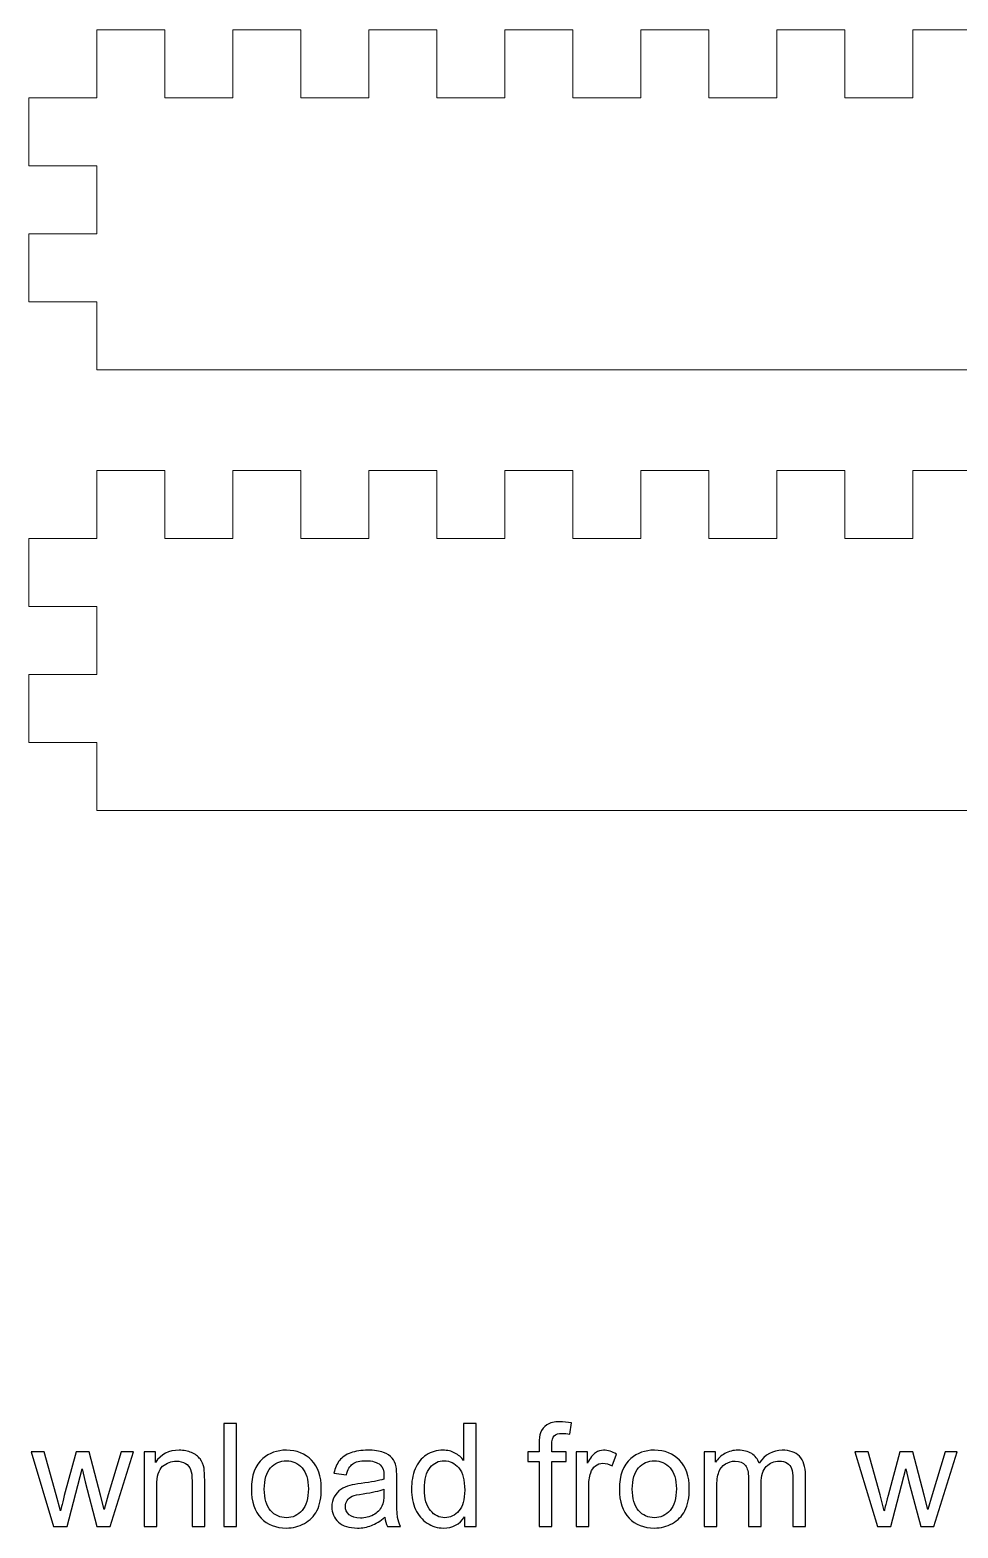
# Model space of a CAD drawing. Header units: millimetres. Extents: x -249 to 242, y -172 to 147.
# Drawn here: x 51.4 to 106, y -171.8 to -83.6 of the extents above; entities that cross this region are included whole.
import ezdxf

# ---------------------------------------------------------------- set-up
doc = ezdxf.new("R2010")
doc.units = ezdxf.units.MM
doc.header["$MEASUREMENT"] = 0
doc.layers.add('Layer 1', color=7, linetype='Continuous')

msp = doc.modelspace()

# ---------------------------------------------------------------- linework, layer by layer
at = {"layer": 'Layer 1', "color": 250, "lineweight": 20}
for points in [[(63.3552, -83.6462), (63.3552, -83.6462), (67.3552, -83.6462), (67.3552, -83.6462), (67.3552, -83.6462), (67.3552, -83.6462), (67.3552, -87.6462), (67.3552, -87.6462), (67.3552, -87.6462), (67.3552, -87.6462), (71.3552, -87.6462), (71.3552, -87.6462), (71.3552, -87.6462), (71.3552, -87.6462), (71.3552, -83.6462), (71.3552, -83.6462), (71.3552, -83.6462), (71.3552, -83.6462), (75.3552, -83.6462), (75.3552, -83.6462), (75.3552, -83.6462), (75.3552, -83.6462), (75.3552, -87.6462), (75.3552, -87.6462), (75.3552, -87.6462), (75.3552, -87.6462), (79.3552, -87.6462), (79.3552, -87.6462), (79.3552, -87.6462), (79.3552, -87.6462), (79.3552, -83.6462), (79.3552, -83.6462), (79.3552, -83.6462), (79.3552, -83.6462), (83.3552, -83.6462), (83.3552, -83.6462), (83.3552, -83.6462), (83.3552, -83.6462), (83.3552, -87.6462), (83.3552, -87.6462), (83.3552, -87.6462), (83.3552, -87.6462), (87.3552, -87.6462), (87.3552, -87.6462), (87.3552, -87.6462), (87.3552, -87.6462), (87.3552, -83.6462), (87.3552, -83.6462), (87.3552, -83.6462), (87.3552, -83.6462), (91.3552, -83.6462), (91.3552, -83.6462), (91.3552, -83.6462), (91.3552, -83.6462), (91.3552, -87.6462), (91.3552, -87.6462), (91.3552, -87.6462), (91.3552, -87.6462), (95.3552, -87.6462), (95.3552, -87.6462), (95.3552, -87.6462), (95.3552, -87.6462), (95.3552, -83.6462), (95.3552, -83.6462), (95.3552, -83.6462), (95.3552, -83.6462), (99.3552, -83.6462), (99.3552, -83.6462), (99.3552, -83.6462), (99.3552, -83.6462), (99.3552, -87.6462), (99.3552, -87.6462), (99.3552, -87.6462), (99.3552, -87.6462), (103.3552, -87.6462), (103.3552, -87.6462), (103.3552, -87.6462), (103.3552, -87.6462), (103.3552, -83.6462), (103.3552, -83.6462), (103.3552, -83.6462), (103.3552, -83.6462), (107.3552, -83.6462), (107.3552, -83.6462), (107.3552, -83.6462), (107.3552, -83.6462), (107.3552, -87.6462), (107.3552, -87.6462), (107.3552, -87.6462), (107.3552, -87.6462), (111.3552, -87.6462), (111.3552, -87.6462), (111.3552, -87.6462), (111.3552, -87.6462), (111.3552, -83.6462), (111.3552, -83.6462), (111.3552, -83.6462), (111.3552, -83.6462), (115.3552, -83.6462), (115.3552, -83.6462), (115.3552, -83.6462), (115.3552, -83.6462), (115.3552, -87.6462), (115.3552, -87.6462), (115.3552, -87.6462), (115.3552, -87.6462), (119.3552, -87.6462), (119.3552, -87.6462), (119.3552, -87.6462), (119.3552, -87.6462), (119.3552, -83.6462), (119.3552, -83.6462), (119.3552, -83.6462), (119.3552, -83.6462), (123.3552, -83.6462), (123.3552, -83.6462), (123.3552, -83.6462), (123.3552, -83.6462), (123.3552, -87.6462), (123.3552, -87.6462), (123.3552, -87.6462), (123.3552, -87.6462), (127.3552, -87.6462), (127.3552, -87.6462), (127.3552, -87.6462), (127.3552, -87.6462), (127.3552, -83.6462), (127.3552, -83.6462), (127.3552, -83.6462), (127.3552, -83.6462), (131.3552, -83.6462), (131.3552, -83.6462), (131.3552, -83.6462), (131.3552, -83.6462), (131.3552, -87.6462), (131.3552, -87.6462), (131.3552, -87.6462), (131.3552, -87.6462), (135.3552, -87.6462), (135.3552, -87.6462), (135.3552, -87.6462), (135.3552, -87.6462), (135.3552, -83.6462), (135.3552, -83.6462), (135.3552, -83.6462), (135.3552, -83.6462), (139.3552, -83.6462), (139.3552, -83.6462), (139.3552, -83.6462), (139.3552, -83.6462), (139.3552, -87.6462), (139.3552, -87.6462), (139.3552, -87.6462), (139.3552, -87.6462), (143.3552, -87.6462), (143.3552, -87.6462), (143.3552, -87.6462), (143.3552, -87.6462), (143.3552, -83.6462), (143.3552, -83.6462), (143.3552, -83.6462), (143.3552, -83.6462), (147.3552, -83.6462), (147.3552, -83.6462), (147.3552, -83.6462), (147.3552, -83.6462), (147.3552, -87.6462), (147.3552, -87.6462), (147.3552, -87.6462), (147.3552, -87.6462), (151.3552, -87.6462), (151.3552, -87.6462), (151.3552, -87.6462), (151.3552, -87.6462), (151.3552, -83.6462), (151.3552, -83.6462), (151.3552, -83.6462), (151.3552, -83.6462), (155.3552, -83.6462), (155.3552, -83.6462), (155.3552, -83.6462), (155.3552, -83.6462), (155.3552, -87.6462), (155.3552, -87.6462), (155.3552, -87.6462), (155.3552, -87.6462), (155.3552, -91.6462), (155.3552, -91.6462), (155.3552, -91.6462), (155.3552, -91.6462), (151.3552, -91.6462), (151.3552, -91.6462), (151.3552, -91.6462), (151.3552, -91.6462), (151.3552, -95.6462), (151.3552, -95.6462), (151.3552, -95.6462), (151.3552, -95.6462), (155.3552, -95.6462), (155.3552, -95.6462), (155.3552, -95.6462), (155.3552, -95.6462), (155.3552, -99.6462), (155.3552, -99.6462), (155.3552, -99.6462), (155.3552, -99.6462), (151.3552, -99.6462), (151.3552, -99.6462), (151.3552, -99.6462), (151.3552, -99.6462), (151.3552, -103.6462), (151.3552, -103.6462), (151.3552, -103.6462), (151.3552, -103.6462), (55.3552, -103.6462), (55.3552, -103.6462), (55.3552, -103.6462), (55.3552, -103.6462), (55.3552, -99.6462), (55.3552, -99.6462), (55.3552, -99.6462), (55.3552, -99.6462), (51.3552, -99.6462), (51.3552, -99.6462), (51.3552, -99.6462), (51.3552, -99.6462), (51.3552, -95.6462), (51.3552, -95.6462), (51.3552, -95.6462), (51.3552, -95.6462), (55.3552, -95.6462), (55.3552, -95.6462), (55.3552, -95.6462), (55.3552, -95.6462), (55.3552, -91.6462), (55.3552, -91.6462), (55.3552, -91.6462), (55.3552, -91.6462), (51.3552, -91.6462), (51.3552, -91.6462), (51.3552, -91.6462), (51.3552, -91.6462), (51.3552, -87.6462), (51.3552, -87.6462), (51.3552, -87.6462), (51.3552, -87.6462), (55.3552, -87.6462), (55.3552, -87.6462), (55.3552, -87.6462), (55.3552, -87.6462), (55.3552, -83.6462), (55.3552, -83.6462), (55.3552, -83.6462), (55.3552, -83.6462), (59.3552, -83.6462), (59.3552, -83.6462), (59.3552, -83.6462), (59.3552, -83.6462), (59.3552, -87.6462), (59.3552, -87.6462), (59.3552, -87.6462), (59.3552, -87.6462), (63.3552, -87.6462), (63.3552, -87.6462), (63.3552, -87.6462), (63.3552, -87.6462), (63.3552, -83.6462), (63.3552, -83.6462)], [(63.3552, -109.5754), (63.3552, -109.5754), (67.3552, -109.5754), (67.3552, -109.5754), (67.3552, -109.5754), (67.3552, -109.5754), (67.3552, -113.5754), (67.3552, -113.5754), (67.3552, -113.5754), (67.3552, -113.5754), (71.3552, -113.5754), (71.3552, -113.5754), (71.3552, -113.5754), (71.3552, -113.5754), (71.3552, -109.5754), (71.3552, -109.5754), (71.3552, -109.5754), (71.3552, -109.5754), (75.3552, -109.5754), (75.3552, -109.5754), (75.3552, -109.5754), (75.3552, -109.5754), (75.3552, -113.5754), (75.3552, -113.5754), (75.3552, -113.5754), (75.3552, -113.5754), (79.3552, -113.5754), (79.3552, -113.5754), (79.3552, -113.5754), (79.3552, -113.5754), (79.3552, -109.5754), (79.3552, -109.5754), (79.3552, -109.5754), (79.3552, -109.5754), (83.3552, -109.5754), (83.3552, -109.5754), (83.3552, -109.5754), (83.3552, -109.5754), (83.3552, -113.5754), (83.3552, -113.5754), (83.3552, -113.5754), (83.3552, -113.5754), (87.3552, -113.5754), (87.3552, -113.5754), (87.3552, -113.5754), (87.3552, -113.5754), (87.3552, -109.5754), (87.3552, -109.5754), (87.3552, -109.5754), (87.3552, -109.5754), (91.3552, -109.5754), (91.3552, -109.5754), (91.3552, -109.5754), (91.3552, -109.5754), (91.3552, -113.5754), (91.3552, -113.5754), (91.3552, -113.5754), (91.3552, -113.5754), (95.3552, -113.5754), (95.3552, -113.5754), (95.3552, -113.5754), (95.3552, -113.5754), (95.3552, -109.5754), (95.3552, -109.5754), (95.3552, -109.5754), (95.3552, -109.5754), (99.3552, -109.5754), (99.3552, -109.5754), (99.3552, -109.5754), (99.3552, -109.5754), (99.3552, -113.5754), (99.3552, -113.5754), (99.3552, -113.5754), (99.3552, -113.5754), (103.3552, -113.5754), (103.3552, -113.5754), (103.3552, -113.5754), (103.3552, -113.5754), (103.3552, -109.5754), (103.3552, -109.5754), (103.3552, -109.5754), (103.3552, -109.5754), (107.3552, -109.5754), (107.3552, -109.5754), (107.3552, -109.5754), (107.3552, -109.5754), (107.3552, -113.5754), (107.3552, -113.5754), (107.3552, -113.5754), (107.3552, -113.5754), (111.3552, -113.5754), (111.3552, -113.5754), (111.3552, -113.5754), (111.3552, -113.5754), (111.3552, -109.5754), (111.3552, -109.5754), (111.3552, -109.5754), (111.3552, -109.5754), (115.3552, -109.5754), (115.3552, -109.5754), (115.3552, -109.5754), (115.3552, -109.5754), (115.3552, -113.5754), (115.3552, -113.5754), (115.3552, -113.5754), (115.3552, -113.5754), (119.3552, -113.5754), (119.3552, -113.5754), (119.3552, -113.5754), (119.3552, -113.5754), (119.3552, -109.5754), (119.3552, -109.5754), (119.3552, -109.5754), (119.3552, -109.5754), (123.3552, -109.5754), (123.3552, -109.5754), (123.3552, -109.5754), (123.3552, -109.5754), (123.3552, -113.5754), (123.3552, -113.5754), (123.3552, -113.5754), (123.3552, -113.5754), (127.3552, -113.5754), (127.3552, -113.5754), (127.3552, -113.5754), (127.3552, -113.5754), (127.3552, -109.5754), (127.3552, -109.5754), (127.3552, -109.5754), (127.3552, -109.5754), (131.3552, -109.5754), (131.3552, -109.5754), (131.3552, -109.5754), (131.3552, -109.5754), (131.3552, -113.5754), (131.3552, -113.5754), (131.3552, -113.5754), (131.3552, -113.5754), (135.3552, -113.5754), (135.3552, -113.5754), (135.3552, -113.5754), (135.3552, -113.5754), (135.3552, -109.5754), (135.3552, -109.5754), (135.3552, -109.5754), (135.3552, -109.5754), (139.3552, -109.5754), (139.3552, -109.5754), (139.3552, -109.5754), (139.3552, -109.5754), (139.3552, -113.5754), (139.3552, -113.5754), (139.3552, -113.5754), (139.3552, -113.5754), (143.3552, -113.5754), (143.3552, -113.5754), (143.3552, -113.5754), (143.3552, -113.5754), (143.3552, -109.5754), (143.3552, -109.5754), (143.3552, -109.5754), (143.3552, -109.5754), (147.3552, -109.5754), (147.3552, -109.5754), (147.3552, -109.5754), (147.3552, -109.5754), (147.3552, -113.5754), (147.3552, -113.5754), (147.3552, -113.5754), (147.3552, -113.5754), (151.3552, -113.5754), (151.3552, -113.5754), (151.3552, -113.5754), (151.3552, -113.5754), (151.3552, -109.5754), (151.3552, -109.5754), (151.3552, -109.5754), (151.3552, -109.5754), (155.3552, -109.5754), (155.3552, -109.5754), (155.3552, -109.5754), (155.3552, -109.5754), (155.3552, -113.5754), (155.3552, -113.5754), (155.3552, -113.5754), (155.3552, -113.5754), (155.3552, -117.5754), (155.3552, -117.5754), (155.3552, -117.5754), (155.3552, -117.5754), (151.3552, -117.5754), (151.3552, -117.5754), (151.3552, -117.5754), (151.3552, -117.5754), (151.3552, -121.5754), (151.3552, -121.5754), (151.3552, -121.5754), (151.3552, -121.5754), (155.3552, -121.5754), (155.3552, -121.5754), (155.3552, -121.5754), (155.3552, -121.5754), (155.3552, -125.5754), (155.3552, -125.5754), (155.3552, -125.5754), (155.3552, -125.5754), (151.3552, -125.5754), (151.3552, -125.5754), (151.3552, -125.5754), (151.3552, -125.5754), (151.3552, -129.5754), (151.3552, -129.5754), (151.3552, -129.5754), (151.3552, -129.5754), (55.3552, -129.5754), (55.3552, -129.5754), (55.3552, -129.5754), (55.3552, -129.5754), (55.3552, -125.5754), (55.3552, -125.5754), (55.3552, -125.5754), (55.3552, -125.5754), (51.3552, -125.5754), (51.3552, -125.5754), (51.3552, -125.5754), (51.3552, -125.5754), (51.3552, -121.5754), (51.3552, -121.5754), (51.3552, -121.5754), (51.3552, -121.5754), (55.3552, -121.5754), (55.3552, -121.5754), (55.3552, -121.5754), (55.3552, -121.5754), (55.3552, -117.5754), (55.3552, -117.5754), (55.3552, -117.5754), (55.3552, -117.5754), (51.3552, -117.5754), (51.3552, -117.5754), (51.3552, -117.5754), (51.3552, -117.5754), (51.3552, -113.5754), (51.3552, -113.5754), (51.3552, -113.5754), (51.3552, -113.5754), (55.3552, -113.5754), (55.3552, -113.5754), (55.3552, -113.5754), (55.3552, -113.5754), (55.3552, -109.5754), (55.3552, -109.5754), (55.3552, -109.5754), (55.3552, -109.5754), (59.3552, -109.5754), (59.3552, -109.5754), (59.3552, -109.5754), (59.3552, -109.5754), (59.3552, -113.5754), (59.3552, -113.5754), (59.3552, -113.5754), (59.3552, -113.5754), (63.3552, -113.5754), (63.3552, -113.5754), (63.3552, -113.5754), (63.3552, -113.5754), (63.3552, -109.5754), (63.3552, -109.5754)]]:
    msp.add_open_spline(points, degree=3, knots=[0, 0, 0, 0, 0.0147059, 0.0147059, 0.0147059, 0.0147059, 0.0294118, 0.0294118, 0.0294118, 0.0294118, 0.0441176, 0.0441176, 0.0441176, 0.0441176, 0.0588235, 0.0588235, 0.0588235, 0.0588235, 0.0735294, 0.0735294, 0.0735294, 0.0735294, 0.0882353, 0.0882353, 0.0882353, 0.0882353, 0.1029412, 0.1029412, 0.1029412, 0.1029412, 0.1176471, 0.1176471, 0.1176471, 0.1176471, 0.1323529, 0.1323529, 0.1323529, 0.1323529, 0.1470588, 0.1470588, 0.1470588, 0.1470588, 0.1617647, 0.1617647, 0.1617647, 0.1617647, 0.1764706, 0.1764706, 0.1764706, 0.1764706, 0.1911765, 0.1911765, 0.1911765, 0.1911765, 0.2058824, 0.2058824, 0.2058824, 0.2058824, 0.2205882, 0.2205882, 0.2205882, 0.2205882, 0.2352941, 0.2352941, 0.2352941, 0.2352941, 0.25, 0.25, 0.25, 0.25, 0.2647059, 0.2647059, 0.2647059, 0.2647059, 0.2794118, 0.2794118, 0.2794118, 0.2794118, 0.2941176, 0.2941176, 0.2941176, 0.2941176, 0.3088235, 0.3088235, 0.3088235, 0.3088235, 0.3235294, 0.3235294, 0.3235294, 0.3235294, 0.3382353, 0.3382353, 0.3382353, 0.3382353, 0.3529412, 0.3529412, 0.3529412, 0.3529412, 0.3676471, 0.3676471, 0.3676471, 0.3676471, 0.3823529, 0.3823529, 0.3823529, 0.3823529, 0.3970588, 0.3970588, 0.3970588, 0.3970588, 0.4117647, 0.4117647, 0.4117647, 0.4117647, 0.4264706, 0.4264706, 0.4264706, 0.4264706, 0.4411765, 0.4411765, 0.4411765, 0.4411765, 0.4558824, 0.4558824, 0.4558824, 0.4558824, 0.4705882, 0.4705882, 0.4705882, 0.4705882, 0.4852941, 0.4852941, 0.4852941, 0.4852941, 0.5, 0.5, 0.5, 0.5, 0.5147059, 0.5147059, 0.5147059, 0.5147059, 0.5294118, 0.5294118, 0.5294118, 0.5294118, 0.5441176, 0.5441176, 0.5441176, 0.5441176, 0.5588235, 0.5588235, 0.5588235, 0.5588235, 0.5735294, 0.5735294, 0.5735294, 0.5735294, 0.5882353, 0.5882353, 0.5882353, 0.5882353, 0.6029412, 0.6029412, 0.6029412, 0.6029412, 0.6176471, 0.6176471, 0.6176471, 0.6176471, 0.6323529, 0.6323529, 0.6323529, 0.6323529, 0.6470588, 0.6470588, 0.6470588, 0.6470588, 0.6617647, 0.6617647, 0.6617647, 0.6617647, 0.6764706, 0.6764706, 0.6764706, 0.6764706, 0.6911765, 0.6911765, 0.6911765, 0.6911765, 0.7058824, 0.7058824, 0.7058824, 0.7058824, 0.7205882, 0.7205882, 0.7205882, 0.7205882, 0.7352941, 0.7352941, 0.7352941, 0.7352941, 0.75, 0.75, 0.75, 0.75, 0.7647059, 0.7647059, 0.7647059, 0.7647059, 0.7794118, 0.7794118, 0.7794118, 0.7794118, 0.7941176, 0.7941176, 0.7941176, 0.7941176, 0.8088235, 0.8088235, 0.8088235, 0.8088235, 0.8235294, 0.8235294, 0.8235294, 0.8235294, 0.8382353, 0.8382353, 0.8382353, 0.8382353, 0.8529412, 0.8529412, 0.8529412, 0.8529412, 0.8676471, 0.8676471, 0.8676471, 0.8676471, 0.8823529, 0.8823529, 0.8823529, 0.8823529, 0.8970588, 0.8970588, 0.8970588, 0.8970588, 0.9117647, 0.9117647, 0.9117647, 0.9117647, 0.9264706, 0.9264706, 0.9264706, 0.9264706, 0.9411765, 0.9411765, 0.9411765, 0.9411765, 0.9558824, 0.9558824, 0.9558824, 0.9558824, 0.9705882, 0.9705882, 0.9705882, 0.9705882, 1, 1, 1, 1], dxfattribs=at)
at = {"layer": 'Layer 1', "color": 250}
for points, knots in [([(62.8279, -171.6997), (62.8279, -171.6997), (62.8279, -165.6375), (62.8279, -165.6375), (62.8279, -165.6375), (62.8279, -165.6375), (63.5729, -165.6375), (63.5729, -165.6375), (63.5729, -165.6375), (63.5729, -165.6375), (63.5729, -171.6997), (63.5729, -171.6997), (63.5729, -171.6997), (63.5729, -171.6997), (62.8279, -171.6997), (62.8279, -171.6997)], [0, 0, 0, 0, 0.2, 0.2, 0.2, 0.2, 0.4, 0.4, 0.4, 0.4, 0.6, 0.6, 0.6, 0.6, 1, 1, 1, 1]), ([(76.9799, -171.6997), (76.9799, -171.6997), (76.9799, -171.1423), (76.9799, -171.1423), (76.9799, -171.1423), (76.702, -171.5755), (76.2927, -171.7928), (75.7523, -171.7928), (75.7523, -171.7928), (75.4023, -171.7928), (75.0806, -171.6969), (74.7885, -171.5036), (74.7885, -171.5036), (74.495, -171.3116), (74.2678, -171.0421), (74.1055, -170.6978), (74.1055, -170.6978), (73.9446, -170.3521), (73.8642, -169.9556), (73.8642, -169.5068), (73.8642, -169.5068), (73.8642, -169.0694), (73.9376, -168.6729), (74.0829, -168.3158), (74.0829, -168.3158), (74.2297, -167.9602), (74.4484, -167.6865), (74.7405, -167.4974), (74.7405, -167.4974), (75.0312, -167.3069), (75.3586, -167.2123), (75.7184, -167.2123), (75.7184, -167.2123), (75.9837, -167.2123), (76.2194, -167.2688), (76.4254, -167.3803), (76.4254, -167.3803), (76.6314, -167.4918), (76.7993, -167.6385), (76.9291, -167.8177), (76.9291, -167.8177), (76.9291, -167.8177), (76.9291, -165.6375), (76.9291, -165.6375), (76.9291, -165.6375), (76.9291, -165.6375), (77.6742, -165.6375), (77.6742, -165.6375), (77.6742, -165.6375), (77.6742, -165.6375), (77.6742, -171.6997), (77.6742, -171.6997), (77.6742, -171.6997), (77.6742, -171.6997), (76.9799, -171.6997), (76.9799, -171.6997)], [0, 0, 0, 0, 0.0666667, 0.0666667, 0.0666667, 0.0666667, 0.1333333, 0.1333333, 0.1333333, 0.1333333, 0.2, 0.2, 0.2, 0.2, 0.2666667, 0.2666667, 0.2666667, 0.2666667, 0.3333333, 0.3333333, 0.3333333, 0.3333333, 0.4, 0.4, 0.4, 0.4, 0.4666667, 0.4666667, 0.4666667, 0.4666667, 0.5333333, 0.5333333, 0.5333333, 0.5333333, 0.6, 0.6, 0.6, 0.6, 0.6666667, 0.6666667, 0.6666667, 0.6666667, 0.7333333, 0.7333333, 0.7333333, 0.7333333, 0.8, 0.8, 0.8, 0.8, 0.8666667, 0.8666667, 0.8666667, 0.8666667, 1, 1, 1, 1]), ([(81.3826, -171.6997), (81.3826, -171.6997), (81.3826, -167.8812), (81.3826, -167.8812), (81.3826, -167.8812), (81.3826, -167.8812), (80.7222, -167.8812), (80.7222, -167.8812), (80.7222, -167.8812), (80.7222, -167.8812), (80.7222, -167.3055), (80.7222, -167.3055), (80.7222, -167.3055), (80.7222, -167.3055), (81.3826, -167.3055), (81.3826, -167.3055), (81.3826, -167.3055), (81.3826, -167.3055), (81.3826, -166.8398), (81.3826, -166.8398), (81.3826, -166.8398), (81.3826, -166.5449), (81.408, -166.3262), (81.4602, -166.1836), (81.4602, -166.1836), (81.5322, -165.9917), (81.6564, -165.8351), (81.837, -165.7152), (81.837, -165.7152), (82.0162, -165.5952), (82.2688, -165.5359), (82.5933, -165.5359), (82.5933, -165.5359), (82.8036, -165.5359), (83.035, -165.5613), (83.289, -165.6107), (83.289, -165.6107), (83.289, -165.6107), (83.1775, -166.2627), (83.1775, -166.2627), (83.1775, -166.2627), (83.0223, -166.2359), (82.877, -166.2217), (82.7387, -166.2217), (82.7387, -166.2217), (82.5129, -166.2217), (82.3535, -166.2697), (82.2589, -166.3657), (82.2589, -166.3657), (82.1658, -166.4616), (82.1192, -166.6408), (82.1192, -166.9033), (82.1192, -166.9033), (82.1192, -166.9033), (82.1192, -167.3055), (82.1192, -167.3055), (82.1192, -167.3055), (82.1192, -167.3055), (82.9743, -167.3055), (82.9743, -167.3055), (82.9743, -167.3055), (82.9743, -167.3055), (82.9743, -167.8812), (82.9743, -167.8812), (82.9743, -167.8812), (82.9743, -167.8812), (82.1277, -167.8812), (82.1277, -167.8812), (82.1277, -167.8812), (82.1277, -167.8812), (82.1277, -171.6997), (82.1277, -171.6997), (82.1277, -171.6997), (82.1277, -171.6997), (81.3826, -171.6997), (81.3826, -171.6997)], [0, 0, 0, 0, 0.05, 0.05, 0.05, 0.05, 0.1, 0.1, 0.1, 0.1, 0.15, 0.15, 0.15, 0.15, 0.2, 0.2, 0.2, 0.2, 0.25, 0.25, 0.25, 0.25, 0.3, 0.3, 0.3, 0.3, 0.35, 0.35, 0.35, 0.35, 0.4, 0.4, 0.4, 0.4, 0.45, 0.45, 0.45, 0.45, 0.5, 0.5, 0.5, 0.5, 0.55, 0.55, 0.55, 0.55, 0.6, 0.6, 0.6, 0.6, 0.65, 0.65, 0.65, 0.65, 0.7, 0.7, 0.7, 0.7, 0.75, 0.75, 0.75, 0.75, 0.8, 0.8, 0.8, 0.8, 0.85, 0.85, 0.85, 0.85, 0.9, 0.9, 0.9, 0.9, 1, 1, 1, 1]), ([(52.8117, -171.6997), (52.8117, -171.6997), (51.4839, -167.3055), (51.4839, -167.3055), (51.4839, -167.3055), (51.4839, -167.3055), (52.2628, -167.3055), (52.2628, -167.3055), (52.2628, -167.3055), (52.2628, -167.3055), (52.9641, -169.8413), (52.9641, -169.8413), (52.9641, -169.8413), (52.9641, -169.8413), (53.2125, -170.7853), (53.2125, -170.7853), (53.2125, -170.7853), (53.2224, -170.7387), (53.2986, -170.4368), (53.4397, -169.8794), (53.4397, -169.8794), (53.4397, -169.8794), (54.1354, -167.3055), (54.1354, -167.3055), (54.1354, -167.3055), (54.1354, -167.3055), (54.8988, -167.3055), (54.8988, -167.3055), (54.8988, -167.3055), (54.8988, -167.3055), (55.5606, -169.8568), (55.5606, -169.8568), (55.5606, -169.8568), (55.5606, -169.8568), (55.7765, -170.6936), (55.7765, -170.6936), (55.7765, -170.6936), (55.7765, -170.6936), (56.0291, -169.8455), (56.0291, -169.8455), (56.0291, -169.8455), (56.0291, -169.8455), (56.7883, -167.3055), (56.7883, -167.3055), (56.7883, -167.3055), (56.7883, -167.3055), (57.5122, -167.3055), (57.5122, -167.3055), (57.5122, -167.3055), (57.5122, -167.3055), (56.1335, -171.6997), (56.1335, -171.6997), (56.1335, -171.6997), (56.1335, -171.6997), (55.363, -171.6997), (55.363, -171.6997), (55.363, -171.6997), (55.363, -171.6997), (54.6659, -169.0708), (54.6659, -169.0708), (54.6659, -169.0708), (54.6659, -169.0708), (54.4895, -168.3187), (54.4895, -168.3187), (54.4895, -168.3187), (54.4895, -168.3187), (53.6005, -171.6997), (53.6005, -171.6997), (53.6005, -171.6997), (53.6005, -171.6997), (52.8117, -171.6997), (52.8117, -171.6997)], [0, 0, 0, 0, 0.0526316, 0.0526316, 0.0526316, 0.0526316, 0.1052632, 0.1052632, 0.1052632, 0.1052632, 0.1578947, 0.1578947, 0.1578947, 0.1578947, 0.2105263, 0.2105263, 0.2105263, 0.2105263, 0.2631579, 0.2631579, 0.2631579, 0.2631579, 0.3157895, 0.3157895, 0.3157895, 0.3157895, 0.3684211, 0.3684211, 0.3684211, 0.3684211, 0.4210526, 0.4210526, 0.4210526, 0.4210526, 0.4736842, 0.4736842, 0.4736842, 0.4736842, 0.5263158, 0.5263158, 0.5263158, 0.5263158, 0.5789474, 0.5789474, 0.5789474, 0.5789474, 0.6315789, 0.6315789, 0.6315789, 0.6315789, 0.6842105, 0.6842105, 0.6842105, 0.6842105, 0.7368421, 0.7368421, 0.7368421, 0.7368421, 0.7894737, 0.7894737, 0.7894737, 0.7894737, 0.8421053, 0.8421053, 0.8421053, 0.8421053, 0.8947368, 0.8947368, 0.8947368, 0.8947368, 1, 1, 1, 1]), ([(58.1359, -171.6997), (58.1359, -171.6997), (58.1359, -167.3055), (58.1359, -167.3055), (58.1359, -167.3055), (58.1359, -167.3055), (58.8048, -167.3055), (58.8048, -167.3055), (58.8048, -167.3055), (58.8048, -167.3055), (58.8048, -167.9292), (58.8048, -167.9292), (58.8048, -167.9292), (59.1265, -167.4508), (59.5922, -167.2123), (60.2004, -167.2123), (60.2004, -167.2123), (60.4657, -167.2123), (60.7084, -167.2603), (60.9299, -167.3549), (60.9299, -167.3549), (61.1515, -167.4494), (61.318, -167.575), (61.428, -167.7288), (61.428, -167.7288), (61.5381, -167.8826), (61.6157, -168.0661), (61.6595, -168.2777), (61.6595, -168.2777), (61.6863, -168.416), (61.7004, -168.6573), (61.7004, -169.0016), (61.7004, -169.0016), (61.7004, -169.0016), (61.7004, -171.6997), (61.7004, -171.6997), (61.7004, -171.6997), (61.7004, -171.6997), (60.9553, -171.6997), (60.9553, -171.6997), (60.9553, -171.6997), (60.9553, -171.6997), (60.9553, -169.0299), (60.9553, -169.0299), (60.9553, -169.0299), (60.9553, -168.7265), (60.9271, -168.4993), (60.8692, -168.3497), (60.8692, -168.3497), (60.8114, -168.2001), (60.7084, -168.0802), (60.5616, -167.9899), (60.5616, -167.9899), (60.4149, -167.901), (60.2413, -167.8558), (60.0437, -167.8558), (60.0437, -167.8558), (59.7276, -167.8558), (59.4553, -167.956), (59.2253, -168.1578), (59.2253, -168.1578), (58.9953, -168.3582), (58.881, -168.7406), (58.881, -169.3022), (58.881, -169.3022), (58.881, -169.3022), (58.881, -171.6997), (58.881, -171.6997), (58.881, -171.6997), (58.881, -171.6997), (58.1359, -171.6997), (58.1359, -171.6997)], [0, 0, 0, 0, 0.0526316, 0.0526316, 0.0526316, 0.0526316, 0.1052632, 0.1052632, 0.1052632, 0.1052632, 0.1578947, 0.1578947, 0.1578947, 0.1578947, 0.2105263, 0.2105263, 0.2105263, 0.2105263, 0.2631579, 0.2631579, 0.2631579, 0.2631579, 0.3157895, 0.3157895, 0.3157895, 0.3157895, 0.3684211, 0.3684211, 0.3684211, 0.3684211, 0.4210526, 0.4210526, 0.4210526, 0.4210526, 0.4736842, 0.4736842, 0.4736842, 0.4736842, 0.5263158, 0.5263158, 0.5263158, 0.5263158, 0.5789474, 0.5789474, 0.5789474, 0.5789474, 0.6315789, 0.6315789, 0.6315789, 0.6315789, 0.6842105, 0.6842105, 0.6842105, 0.6842105, 0.7368421, 0.7368421, 0.7368421, 0.7368421, 0.7894737, 0.7894737, 0.7894737, 0.7894737, 0.8421053, 0.8421053, 0.8421053, 0.8421053, 0.8947368, 0.8947368, 0.8947368, 0.8947368, 1, 1, 1, 1]), ([(64.4464, -169.5026), (64.4464, -168.6912), (64.6722, -168.0901), (65.1251, -167.6992), (65.1251, -167.6992), (65.5019, -167.3746), (65.9634, -167.2123), (66.5066, -167.2123), (66.5066, -167.2123), (67.1092, -167.2123), (67.6031, -167.4099), (67.9869, -167.805), (67.9869, -167.805), (68.3693, -168.1987), (68.5612, -168.7448), (68.5612, -169.4405), (68.5612, -169.4405), (68.5612, -170.0049), (68.4766, -170.448), (68.3072, -170.7712), (68.3072, -170.7712), (68.1379, -171.0943), (67.8909, -171.3455), (67.5664, -171.5247), (67.5664, -171.5247), (67.2432, -171.7039), (66.889, -171.7928), (66.5066, -171.7928), (66.5066, -171.7928), (65.8914, -171.7928), (65.3947, -171.5967), (65.0151, -171.203), (65.0151, -171.203), (64.6355, -170.8093), (64.4464, -170.242), (64.4464, -169.5026)], [0, 0, 0, 0, 0.1, 0.1, 0.1, 0.1, 0.2, 0.2, 0.2, 0.2, 0.3, 0.3, 0.3, 0.3, 0.4, 0.4, 0.4, 0.4, 0.5, 0.5, 0.5, 0.5, 0.6, 0.6, 0.6, 0.6, 0.7, 0.7, 0.7, 0.7, 0.8, 0.8, 0.8, 0.8, 1, 1, 1, 1]), ([(72.3049, -171.1494), (72.0283, -171.385), (71.7616, -171.5501), (71.5062, -171.6475), (71.5062, -171.6475), (71.2508, -171.7449), (70.9771, -171.7928), (70.6835, -171.7928), (70.6835, -171.7928), (70.2009, -171.7928), (69.8298, -171.6757), (69.5702, -171.4401), (69.5702, -171.4401), (69.3105, -171.2058), (69.1807, -170.9052), (69.1807, -170.5398), (69.1807, -170.5398), (69.1807, -170.3253), (69.2301, -170.1291), (69.3275, -169.9513), (69.3275, -169.9513), (69.4262, -169.7735), (69.5546, -169.6324), (69.7127, -169.5252), (69.7127, -169.5252), (69.8721, -169.4179), (70.0499, -169.3361), (70.2489, -169.281), (70.2489, -169.281), (70.3957, -169.2429), (70.6172, -169.2063), (70.9121, -169.1696), (70.9121, -169.1696), (71.5133, -169.099), (71.9578, -169.0129), (72.2414, -168.9142), (72.2414, -168.9142), (72.2442, -168.8126), (72.2456, -168.7476), (72.2456, -168.7208), (72.2456, -168.7208), (72.2456, -168.4189), (72.1751, -168.2058), (72.034, -168.0816), (72.034, -168.0816), (71.8435, -167.9137), (71.5598, -167.8304), (71.1845, -167.8304), (71.1845, -167.8304), (70.8331, -167.8304), (70.5735, -167.8925), (70.407, -168.0153), (70.407, -168.0153), (70.239, -168.138), (70.1163, -168.3554), (70.0358, -168.6686), (70.0358, -168.6686), (70.0358, -168.6686), (69.3077, -168.567), (69.3077, -168.567), (69.3077, -168.567), (69.374, -168.2552), (69.4827, -168.0026), (69.6351, -167.8107), (69.6351, -167.8107), (69.7875, -167.6188), (70.0076, -167.472), (70.2955, -167.3676), (70.2955, -167.3676), (70.5819, -167.2646), (70.9164, -167.2123), (71.2946, -167.2123), (71.2946, -167.2123), (71.6699, -167.2123), (71.9761, -167.2561), (72.2118, -167.345), (72.2118, -167.345), (72.446, -167.4339), (72.6196, -167.544), (72.7297, -167.678), (72.7297, -167.678), (72.8397, -167.8121), (72.9173, -167.9814), (72.9625, -168.186), (72.9625, -168.186), (72.9865, -168.313), (72.9992, -168.5416), (72.9992, -168.8704), (72.9992, -168.8704), (72.9992, -168.8704), (72.9992, -169.8582), (72.9992, -169.8582), (72.9992, -169.8582), (72.9992, -170.5482), (73.0147, -170.9843), (73.0457, -171.1691), (73.0457, -171.1691), (73.0754, -171.354), (73.1375, -171.5304), (73.2278, -171.6997), (73.2278, -171.6997), (73.2278, -171.6997), (72.4488, -171.6997), (72.4488, -171.6997), (72.4488, -171.6997), (72.3741, -171.5431), (72.3261, -171.3596), (72.3049, -171.1494)], [0, 0, 0, 0, 0.0357143, 0.0357143, 0.0357143, 0.0357143, 0.0714286, 0.0714286, 0.0714286, 0.0714286, 0.1071429, 0.1071429, 0.1071429, 0.1071429, 0.1428571, 0.1428571, 0.1428571, 0.1428571, 0.1785714, 0.1785714, 0.1785714, 0.1785714, 0.2142857, 0.2142857, 0.2142857, 0.2142857, 0.25, 0.25, 0.25, 0.25, 0.2857143, 0.2857143, 0.2857143, 0.2857143, 0.3214286, 0.3214286, 0.3214286, 0.3214286, 0.3571429, 0.3571429, 0.3571429, 0.3571429, 0.3928571, 0.3928571, 0.3928571, 0.3928571, 0.4285714, 0.4285714, 0.4285714, 0.4285714, 0.4642857, 0.4642857, 0.4642857, 0.4642857, 0.5, 0.5, 0.5, 0.5, 0.5357143, 0.5357143, 0.5357143, 0.5357143, 0.5714286, 0.5714286, 0.5714286, 0.5714286, 0.6071429, 0.6071429, 0.6071429, 0.6071429, 0.6428571, 0.6428571, 0.6428571, 0.6428571, 0.6785714, 0.6785714, 0.6785714, 0.6785714, 0.7142857, 0.7142857, 0.7142857, 0.7142857, 0.75, 0.75, 0.75, 0.75, 0.7857143, 0.7857143, 0.7857143, 0.7857143, 0.8214286, 0.8214286, 0.8214286, 0.8214286, 0.8571429, 0.8571429, 0.8571429, 0.8571429, 0.8928571, 0.8928571, 0.8928571, 0.8928571, 0.9285714, 0.9285714, 0.9285714, 0.9285714, 1, 1, 1, 1]), ([(83.5486, -171.6997), (83.5486, -171.6997), (83.5486, -167.3055), (83.5486, -167.3055), (83.5486, -167.3055), (83.5486, -167.3055), (84.2175, -167.3055), (84.2175, -167.3055), (84.2175, -167.3055), (84.2175, -167.3055), (84.2175, -167.9786), (84.2175, -167.9786), (84.2175, -167.9786), (84.3882, -167.6667), (84.5463, -167.4607), (84.6916, -167.3619), (84.6916, -167.3619), (84.837, -167.2617), (84.9964, -167.2123), (85.17, -167.2123), (85.17, -167.2123), (85.4212, -167.2123), (85.6766, -167.2914), (85.9362, -167.448), (85.9362, -167.448), (85.9362, -167.448), (85.671, -168.1352), (85.671, -168.1352), (85.671, -168.1352), (85.4903, -168.0336), (85.3097, -167.9828), (85.1291, -167.9828), (85.1291, -167.9828), (84.9668, -167.9828), (84.8215, -168.0322), (84.6931, -168.1296), (84.6931, -168.1296), (84.5646, -168.2269), (84.4729, -168.3624), (84.4179, -168.536), (84.4179, -168.536), (84.3346, -168.7999), (84.2937, -169.0891), (84.2937, -169.4038), (84.2937, -169.4038), (84.2937, -169.4038), (84.2937, -171.6997), (84.2937, -171.6997), (84.2937, -171.6997), (84.2937, -171.6997), (83.5486, -171.6997), (83.5486, -171.6997)], [0, 0, 0, 0, 0.0714286, 0.0714286, 0.0714286, 0.0714286, 0.1428571, 0.1428571, 0.1428571, 0.1428571, 0.2142857, 0.2142857, 0.2142857, 0.2142857, 0.2857143, 0.2857143, 0.2857143, 0.2857143, 0.3571429, 0.3571429, 0.3571429, 0.3571429, 0.4285714, 0.4285714, 0.4285714, 0.4285714, 0.5, 0.5, 0.5, 0.5, 0.5714286, 0.5714286, 0.5714286, 0.5714286, 0.6428571, 0.6428571, 0.6428571, 0.6428571, 0.7142857, 0.7142857, 0.7142857, 0.7142857, 0.7857143, 0.7857143, 0.7857143, 0.7857143, 0.8571429, 0.8571429, 0.8571429, 0.8571429, 1, 1, 1, 1]), ([(86.0971, -169.5026), (86.0971, -168.6912), (86.3229, -168.0901), (86.7758, -167.6992), (86.7758, -167.6992), (87.1526, -167.3746), (87.6141, -167.2123), (88.1573, -167.2123), (88.1573, -167.2123), (88.7599, -167.2123), (89.2538, -167.4099), (89.6376, -167.805), (89.6376, -167.805), (90.02, -168.1987), (90.2119, -168.7448), (90.2119, -169.4405), (90.2119, -169.4405), (90.2119, -170.0049), (90.1273, -170.448), (89.9579, -170.7712), (89.9579, -170.7712), (89.7886, -171.0943), (89.5416, -171.3455), (89.2171, -171.5247), (89.2171, -171.5247), (88.8939, -171.7039), (88.5397, -171.7928), (88.1573, -171.7928), (88.1573, -171.7928), (87.5421, -171.7928), (87.0454, -171.5967), (86.6658, -171.203), (86.6658, -171.203), (86.2862, -170.8093), (86.0971, -170.242), (86.0971, -169.5026)], [0, 0, 0, 0, 0.1, 0.1, 0.1, 0.1, 0.2, 0.2, 0.2, 0.2, 0.3, 0.3, 0.3, 0.3, 0.4, 0.4, 0.4, 0.4, 0.5, 0.5, 0.5, 0.5, 0.6, 0.6, 0.6, 0.6, 0.7, 0.7, 0.7, 0.7, 0.8, 0.8, 0.8, 0.8, 1, 1, 1, 1]), ([(91.0854, -171.6997), (91.0854, -171.6997), (91.0854, -167.3055), (91.0854, -167.3055), (91.0854, -167.3055), (91.0854, -167.3055), (91.7543, -167.3055), (91.7543, -167.3055), (91.7543, -167.3055), (91.7543, -167.3055), (91.7543, -167.9264), (91.7543, -167.9264), (91.7543, -167.9264), (91.8911, -167.7119), (92.0746, -167.5383), (92.3032, -167.4085), (92.3032, -167.4085), (92.5318, -167.2773), (92.7914, -167.2123), (93.0835, -167.2123), (93.0835, -167.2123), (93.4081, -167.2123), (93.6748, -167.2801), (93.8822, -167.4141), (93.8822, -167.4141), (94.0897, -167.5496), (94.2364, -167.7373), (94.3211, -167.98), (94.3211, -167.98), (94.671, -167.4678), (95.124, -167.2123), (95.6828, -167.2123), (95.6828, -167.2123), (96.1203, -167.2123), (96.4575, -167.3323), (96.6918, -167.5736), (96.6918, -167.5736), (96.9274, -167.8149), (97.046, -168.186), (97.046, -168.687), (97.046, -168.687), (97.046, -168.687), (97.046, -171.6997), (97.046, -171.6997), (97.046, -171.6997), (97.046, -171.6997), (96.3009, -171.6997), (96.3009, -171.6997), (96.3009, -171.6997), (96.3009, -171.6997), (96.3009, -168.9339), (96.3009, -168.9339), (96.3009, -168.9339), (96.3009, -168.6376), (96.2755, -168.4231), (96.2275, -168.2919), (96.2275, -168.2919), (96.1795, -168.1606), (96.092, -168.0562), (95.9636, -167.9758), (95.9636, -167.9758), (95.8366, -167.8953), (95.6871, -167.8558), (95.5163, -167.8558), (95.5163, -167.8558), (95.2059, -167.8558), (94.949, -167.9588), (94.7444, -168.1634), (94.7444, -168.1634), (94.5398, -168.3695), (94.4382, -168.6983), (94.4382, -169.1498), (94.4382, -169.1498), (94.4382, -169.1498), (94.4382, -171.6997), (94.4382, -171.6997), (94.4382, -171.6997), (94.4382, -171.6997), (93.6931, -171.6997), (93.6931, -171.6997), (93.6931, -171.6997), (93.6931, -171.6997), (93.6931, -168.8478), (93.6931, -168.8478), (93.6931, -168.8478), (93.6931, -168.5176), (93.6325, -168.2693), (93.5111, -168.1042), (93.5111, -168.1042), (93.3898, -167.9391), (93.1908, -167.8558), (92.9156, -167.8558), (92.9156, -167.8558), (92.7068, -167.8558), (92.5135, -167.9109), (92.3357, -168.0209), (92.3357, -168.0209), (92.1579, -168.131), (92.0294, -168.2919), (91.949, -168.5049), (91.949, -168.5049), (91.87, -168.7166), (91.8305, -169.0228), (91.8305, -169.4222), (91.8305, -169.4222), (91.8305, -169.4222), (91.8305, -171.6997), (91.8305, -171.6997), (91.8305, -171.6997), (91.8305, -171.6997), (91.0854, -171.6997), (91.0854, -171.6997)], [0, 0, 0, 0, 0.0344828, 0.0344828, 0.0344828, 0.0344828, 0.0689655, 0.0689655, 0.0689655, 0.0689655, 0.1034483, 0.1034483, 0.1034483, 0.1034483, 0.137931, 0.137931, 0.137931, 0.137931, 0.1724138, 0.1724138, 0.1724138, 0.1724138, 0.2068966, 0.2068966, 0.2068966, 0.2068966, 0.2413793, 0.2413793, 0.2413793, 0.2413793, 0.2758621, 0.2758621, 0.2758621, 0.2758621, 0.3103448, 0.3103448, 0.3103448, 0.3103448, 0.3448276, 0.3448276, 0.3448276, 0.3448276, 0.3793103, 0.3793103, 0.3793103, 0.3793103, 0.4137931, 0.4137931, 0.4137931, 0.4137931, 0.4482759, 0.4482759, 0.4482759, 0.4482759, 0.4827586, 0.4827586, 0.4827586, 0.4827586, 0.5172414, 0.5172414, 0.5172414, 0.5172414, 0.5517241, 0.5517241, 0.5517241, 0.5517241, 0.5862069, 0.5862069, 0.5862069, 0.5862069, 0.6206897, 0.6206897, 0.6206897, 0.6206897, 0.6551724, 0.6551724, 0.6551724, 0.6551724, 0.6896552, 0.6896552, 0.6896552, 0.6896552, 0.7241379, 0.7241379, 0.7241379, 0.7241379, 0.7586207, 0.7586207, 0.7586207, 0.7586207, 0.7931034, 0.7931034, 0.7931034, 0.7931034, 0.8275862, 0.8275862, 0.8275862, 0.8275862, 0.862069, 0.862069, 0.862069, 0.862069, 0.8965517, 0.8965517, 0.8965517, 0.8965517, 0.9310345, 0.9310345, 0.9310345, 0.9310345, 1, 1, 1, 1]), ([(101.2807, -171.6997), (101.2807, -171.6997), (99.9529, -167.3055), (99.9529, -167.3055), (99.9529, -167.3055), (99.9529, -167.3055), (100.7318, -167.3055), (100.7318, -167.3055), (100.7318, -167.3055), (100.7318, -167.3055), (101.4331, -169.8413), (101.4331, -169.8413), (101.4331, -169.8413), (101.4331, -169.8413), (101.6815, -170.7853), (101.6815, -170.7853), (101.6815, -170.7853), (101.6914, -170.7387), (101.7676, -170.4368), (101.9087, -169.8794), (101.9087, -169.8794), (101.9087, -169.8794), (102.6044, -167.3055), (102.6044, -167.3055), (102.6044, -167.3055), (102.6044, -167.3055), (103.3678, -167.3055), (103.3678, -167.3055), (103.3678, -167.3055), (103.3678, -167.3055), (104.0296, -169.8568), (104.0296, -169.8568), (104.0296, -169.8568), (104.0296, -169.8568), (104.2455, -170.6936), (104.2455, -170.6936), (104.2455, -170.6936), (104.2455, -170.6936), (104.4981, -169.8455), (104.4981, -169.8455), (104.4981, -169.8455), (104.4981, -169.8455), (105.2573, -167.3055), (105.2573, -167.3055), (105.2573, -167.3055), (105.2573, -167.3055), (105.9812, -167.3055), (105.9812, -167.3055), (105.9812, -167.3055), (105.9812, -167.3055), (104.6025, -171.6997), (104.6025, -171.6997), (104.6025, -171.6997), (104.6025, -171.6997), (103.832, -171.6997), (103.832, -171.6997), (103.832, -171.6997), (103.832, -171.6997), (103.1349, -169.0708), (103.1349, -169.0708), (103.1349, -169.0708), (103.1349, -169.0708), (102.9585, -168.3187), (102.9585, -168.3187), (102.9585, -168.3187), (102.9585, -168.3187), (102.0695, -171.6997), (102.0695, -171.6997), (102.0695, -171.6997), (102.0695, -171.6997), (101.2807, -171.6997), (101.2807, -171.6997)], [0, 0, 0, 0, 0.0526316, 0.0526316, 0.0526316, 0.0526316, 0.1052632, 0.1052632, 0.1052632, 0.1052632, 0.1578947, 0.1578947, 0.1578947, 0.1578947, 0.2105263, 0.2105263, 0.2105263, 0.2105263, 0.2631579, 0.2631579, 0.2631579, 0.2631579, 0.3157895, 0.3157895, 0.3157895, 0.3157895, 0.3684211, 0.3684211, 0.3684211, 0.3684211, 0.4210526, 0.4210526, 0.4210526, 0.4210526, 0.4736842, 0.4736842, 0.4736842, 0.4736842, 0.5263158, 0.5263158, 0.5263158, 0.5263158, 0.5789474, 0.5789474, 0.5789474, 0.5789474, 0.6315789, 0.6315789, 0.6315789, 0.6315789, 0.6842105, 0.6842105, 0.6842105, 0.6842105, 0.7368421, 0.7368421, 0.7368421, 0.7368421, 0.7894737, 0.7894737, 0.7894737, 0.7894737, 0.8421053, 0.8421053, 0.8421053, 0.8421053, 0.8947368, 0.8947368, 0.8947368, 0.8947368, 1, 1, 1, 1]), ([(65.2084, -169.504), (65.2084, -170.0656), (65.3312, -170.4861), (65.5767, -170.7641), (65.5767, -170.7641), (65.8237, -171.0435), (66.1327, -171.1832), (66.5066, -171.1832), (66.5066, -171.1832), (66.8763, -171.1832), (67.184, -171.0435), (67.4309, -170.7627), (67.4309, -170.7627), (67.6764, -170.4819), (67.7992, -170.0543), (67.7992, -169.48), (67.7992, -169.48), (67.7992, -168.9381), (67.675, -168.5275), (67.4281, -168.2495), (67.4281, -168.2495), (67.1811, -167.9701), (66.8735, -167.8304), (66.5066, -167.8304), (66.5066, -167.8304), (66.1327, -167.8304), (65.8237, -167.9687), (65.5767, -168.2467), (65.5767, -168.2467), (65.3312, -168.5247), (65.2084, -168.9438), (65.2084, -169.504)], [0, 0, 0, 0, 0.1111111, 0.1111111, 0.1111111, 0.1111111, 0.2222222, 0.2222222, 0.2222222, 0.2222222, 0.3333333, 0.3333333, 0.3333333, 0.3333333, 0.4444444, 0.4444444, 0.4444444, 0.4444444, 0.5555556, 0.5555556, 0.5555556, 0.5555556, 0.6666667, 0.6666667, 0.6666667, 0.6666667, 0.7777778, 0.7777778, 0.7777778, 0.7777778, 1, 1, 1, 1]), ([(74.6262, -169.5082), (74.6262, -170.0699), (74.7447, -170.489), (74.9832, -170.767), (74.9832, -170.767), (75.2203, -171.0449), (75.5011, -171.1832), (75.8242, -171.1832), (75.8242, -171.1832), (76.1502, -171.1832), (76.4268, -171.0506), (76.6554, -170.7853), (76.6554, -170.7853), (76.8826, -170.52), (76.9969, -170.115), (76.9969, -169.5703), (76.9969, -169.5703), (76.9969, -168.972), (76.8812, -168.5317), (76.6483, -168.2509), (76.6483, -168.2509), (76.4169, -167.9701), (76.1305, -167.8304), (75.7904, -167.8304), (75.7904, -167.8304), (75.4588, -167.8304), (75.1822, -167.9645), (74.9592, -168.234), (74.9592, -168.234), (74.7377, -168.5035), (74.6262, -168.9283), (74.6262, -169.5082)], [0, 0, 0, 0, 0.1111111, 0.1111111, 0.1111111, 0.1111111, 0.2222222, 0.2222222, 0.2222222, 0.2222222, 0.3333333, 0.3333333, 0.3333333, 0.3333333, 0.4444444, 0.4444444, 0.4444444, 0.4444444, 0.5555556, 0.5555556, 0.5555556, 0.5555556, 0.6666667, 0.6666667, 0.6666667, 0.6666667, 0.7777778, 0.7777778, 0.7777778, 0.7777778, 1, 1, 1, 1]), ([(86.8591, -169.504), (86.8591, -170.0656), (86.9819, -170.4861), (87.2274, -170.7641), (87.2274, -170.7641), (87.4744, -171.0435), (87.7834, -171.1832), (88.1573, -171.1832), (88.1573, -171.1832), (88.527, -171.1832), (88.8347, -171.0435), (89.0816, -170.7627), (89.0816, -170.7627), (89.3271, -170.4819), (89.4499, -170.0543), (89.4499, -169.48), (89.4499, -169.48), (89.4499, -168.9381), (89.3257, -168.5275), (89.0788, -168.2495), (89.0788, -168.2495), (88.8318, -167.9701), (88.5242, -167.8304), (88.1573, -167.8304), (88.1573, -167.8304), (87.7834, -167.8304), (87.4744, -167.9687), (87.2274, -168.2467), (87.2274, -168.2467), (86.9819, -168.5247), (86.8591, -168.9438), (86.8591, -169.504)], [0, 0, 0, 0, 0.1111111, 0.1111111, 0.1111111, 0.1111111, 0.2222222, 0.2222222, 0.2222222, 0.2222222, 0.3333333, 0.3333333, 0.3333333, 0.3333333, 0.4444444, 0.4444444, 0.4444444, 0.4444444, 0.5555556, 0.5555556, 0.5555556, 0.5555556, 0.6666667, 0.6666667, 0.6666667, 0.6666667, 0.7777778, 0.7777778, 0.7777778, 0.7777778, 1, 1, 1, 1]), ([(72.2456, -169.4984), (71.9747, -169.6084), (71.5683, -169.7016), (71.0264, -169.7778), (71.0264, -169.7778), (70.7188, -169.8215), (70.5015, -169.8709), (70.3745, -169.9259), (70.3745, -169.9259), (70.2475, -169.981), (70.1501, -170.0614), (70.081, -170.1658), (70.081, -170.1658), (70.0118, -170.2716), (69.9766, -170.3888), (69.9766, -170.5186), (69.9766, -170.5186), (69.9766, -170.7147), (70.0514, -170.8798), (70.2023, -171.0111), (70.2023, -171.0111), (70.3533, -171.1423), (70.5735, -171.2086), (70.8628, -171.2086), (70.8628, -171.2086), (71.1492, -171.2086), (71.4046, -171.1465), (71.629, -171.021), (71.629, -171.021), (71.8519, -170.8968), (72.017, -170.726), (72.1215, -170.5101), (72.1215, -170.5101), (72.2019, -170.3422), (72.2414, -170.0953), (72.2414, -169.7693), (72.2414, -169.7693), (72.2414, -169.7693), (72.2456, -169.4984), (72.2456, -169.4984)], [0, 0, 0, 0, 0.0909091, 0.0909091, 0.0909091, 0.0909091, 0.1818182, 0.1818182, 0.1818182, 0.1818182, 0.2727273, 0.2727273, 0.2727273, 0.2727273, 0.3636364, 0.3636364, 0.3636364, 0.3636364, 0.4545455, 0.4545455, 0.4545455, 0.4545455, 0.5454545, 0.5454545, 0.5454545, 0.5454545, 0.6363636, 0.6363636, 0.6363636, 0.6363636, 0.7272727, 0.7272727, 0.7272727, 0.7272727, 0.8181818, 0.8181818, 0.8181818, 0.8181818, 1, 1, 1, 1])]:
    msp.add_open_spline(points, degree=3, knots=knots, dxfattribs=at)

doc.saveas('drawing.dxf')
